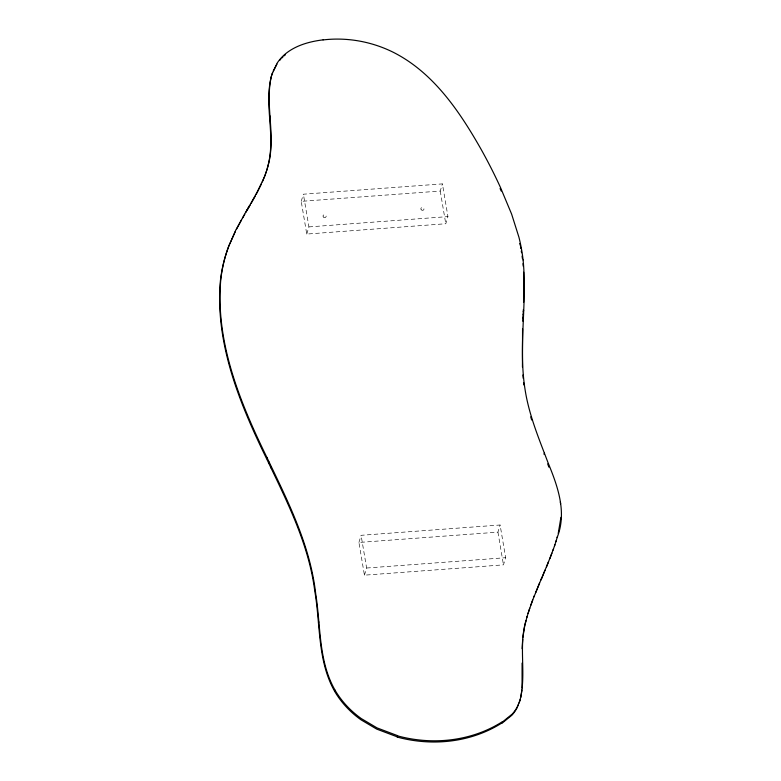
<?xml version="1.0" encoding="UTF-8"?>
<svg xmlns="http://www.w3.org/2000/svg" width="781" height="781" viewBox="0 0 781 781"><rect width="100%" height="100%" fill="white"/><g stroke="black" fill="none" stroke-linecap="round" stroke-linejoin="round"><path stroke-width="0.59" stroke-dasharray="3.9 2.93" d="M301.222 201.352L303.389 194.205L442.417 183.886L447.943 216.601L445.775 223.747L306.757 234.066L301.222 201.352L440.24 191.042L442.417 183.886M306.757 234.066L308.925 226.91L303.389 194.205M358.918 542.463L361.086 535.307L500.104 524.998L505.639 557.702L503.472 564.858L364.444 575.167L358.918 542.463L497.936 532.144L500.104 524.998M364.444 575.167L366.621 568.021L361.086 535.307M308.925 226.91L447.943 216.601M366.621 568.021L505.639 557.702M440.24 191.042L445.775 223.747M497.936 532.144L503.472 564.858M421.193 209.718A1.582 1.386 16.9 0 0 423.868 209.523A1.582 1.386 16.9 0 0 422.179 207.521A1.582 1.386 16.9 0 0 421.193 209.718M323.363 216.981A1.582 1.386 16.9 0 0 326.038 216.786A1.582 1.386 16.9 0 0 324.349 214.775A1.582 1.386 16.9 0 0 323.363 216.981"/><path stroke-width="1.17" d="M523.66 302.276L523.641 272.208M522.567 328.918L522.45 367.119M522.87 321.255L523.377 309.52M523.085 259.917C527.419 303.301 518.115 347.076 525.193 390.334C529.157 415.453 539.085 439.059 548.037 462.694C557.732 486.29 567.172 512.346 557.117 537.592M522.098 648.728L522.694 639.307M522.069 687.993L522.089 663.098M560.943 517.344L558.22 533.472M521.903 689.984L520.722 697.618M522.87 637.394L524.754 625.64L527.146 616.385M270.997 77.875C265.891 102.887 273.457 128.367 270.411 153.545A106.48 93.779 16.9 0 1 269.055 161.726L267.2 168.813M268.234 164.908L268.693 162.917A106.48 93.779 16.9 0 0 270.05 154.736C273.321 128.631 264.72 101.979 271.417 76.206M526.052 620.436C517.871 647.41 527.409 676.2 519.18 703.007M268.098 165.679L266.614 170.736M271.056 77.397L271.886 74.576M555.887 541.75L557.478 536.401M526.784 617.576L529.713 608.174M269.65 117.16L270.011 115.969M269.796 119.386L270.158 118.195M245.839 212.412L257.437 191.55L263.519 178.908M246.894 210.597L248.319 207.6M247.958 208.8L249.373 205.803M334.688 691.361C317.34 660.872 320.552 624.419 314.763 590.934C308.739 543.801 286.734 500.972 266.555 458.642L266.917 457.441C240.04 402.449 215.273 342.283 220.769 279.803A178.79 157.469 16.9 0 1 229.253 244.775M268.81 463.328L269.172 462.137M271.066 468.034L271.427 466.843L266.917 457.441M318.463 623.023L318.833 621.832M523.29 311.619L523.651 310.428M523.153 314.802L523.514 313.611M523.016 318.013L523.377 316.822M543.986 454.239L544.347 453.048M545.011 570.169L541.028 579.883L548.545 561.646M271.524 75.777L272.393 72.994M520.39 699.161L516.924 708.094A44.507 39.196 16.9 0 1 511.985 715.142L501.841 723.382M554.53 545.929L556.248 540.559M265.989 172.64L266.975 169.545M528.005 613.485L532.72 599.847M265.335 174.524L266.36 171.449M553.075 550.127L554.891 544.738M272.032 74.185L277.284 62.919A50.013 44.048 16.9 0 1 285.748 53.596C296.321 45.142 309.852 41.491 323.061 39.851M264.642 176.399L265.696 173.333M553.436 548.936L549.883 558.591M530.807 605.216L534.35 595.649M551.874 553.163L546.427 567.094M263.919 178.253L265.003 175.208M533.989 596.84L539.583 582.948M229.77 243.789L235.403 231.342M264.281 177.062L262.367 181.934M535.688 592.623L541.389 578.692M273.194 71.12L276.923 64.11M261.547 183.75L256.119 194.518M518.506 704.403L517.286 706.903A44.507 39.196 16.9 0 1 512.346 713.951L502.203 722.191M236.409 229.36L241.593 219.783M255.143 196.295L251.101 203.421M242.647 217.919L244.775 214.238M247.255 209.406L235.764 230.151L228.901 245.966A178.79 157.469 16.9 0 0 220.388 280.994C214.941 343.484 239.66 403.64 266.555 458.642M249.012 206.994L250.057 205.208M397.617 735.663L377.047 727.902L361.3 718.588A90.967 80.121 16.9 0 1 335.029 690.17M397.256 736.854L376.686 729.093L360.939 719.779A90.967 80.121 16.9 0 1 334.668 691.37M335.049 690.17C318.326 660.99 320.845 626.079 315.719 593.911C310.653 548.77 290.903 507.269 271.427 466.843M500.074 188.543L501.217 191.062M547.676 463.885L548.916 467.155M530.719 416.869L531.666 419.973M560.338 501.958L560.602 503.843M523.66 382.758L523.914 384.965M522.987 263.636L523.221 266.184M522.928 374.978L523.202 378.316M323.08 39.929A111.693 98.367 16.9 0 1 393.38 52.337C433.221 72.487 459.257 110.931 480.735 148.673A576.651 507.875 16.9 0 1 500.426 187.352L511.614 214.082L518.926 237.199A204.905 180.46 16.9 0 1 523.085 259.917M501.998 721.947A125.936 110.912 16.9 0 1 397.568 735.878M501.636 723.138A125.936 110.912 16.9 0 1 397.207 737.069M519.785 243.496A204.905 180.46 16.9 0 1 520.146 245.185M520.497 246.864A204.905 180.46 16.9 0 1 520.82 248.543M521.278 251.062A204.905 180.46 16.9 0 1 521.562 252.732M522.079 256.07A204.905 180.46 16.9 0 1 522.421 258.589M279.725 60.342A50.013 44.048 16.9 0 1 280.76 59.161M281.843 58.009A50.013 44.048 16.9 0 1 282.976 56.896M284.157 55.822A50.013 44.048 16.9 0 1 285.387 54.787"/></g></svg>
